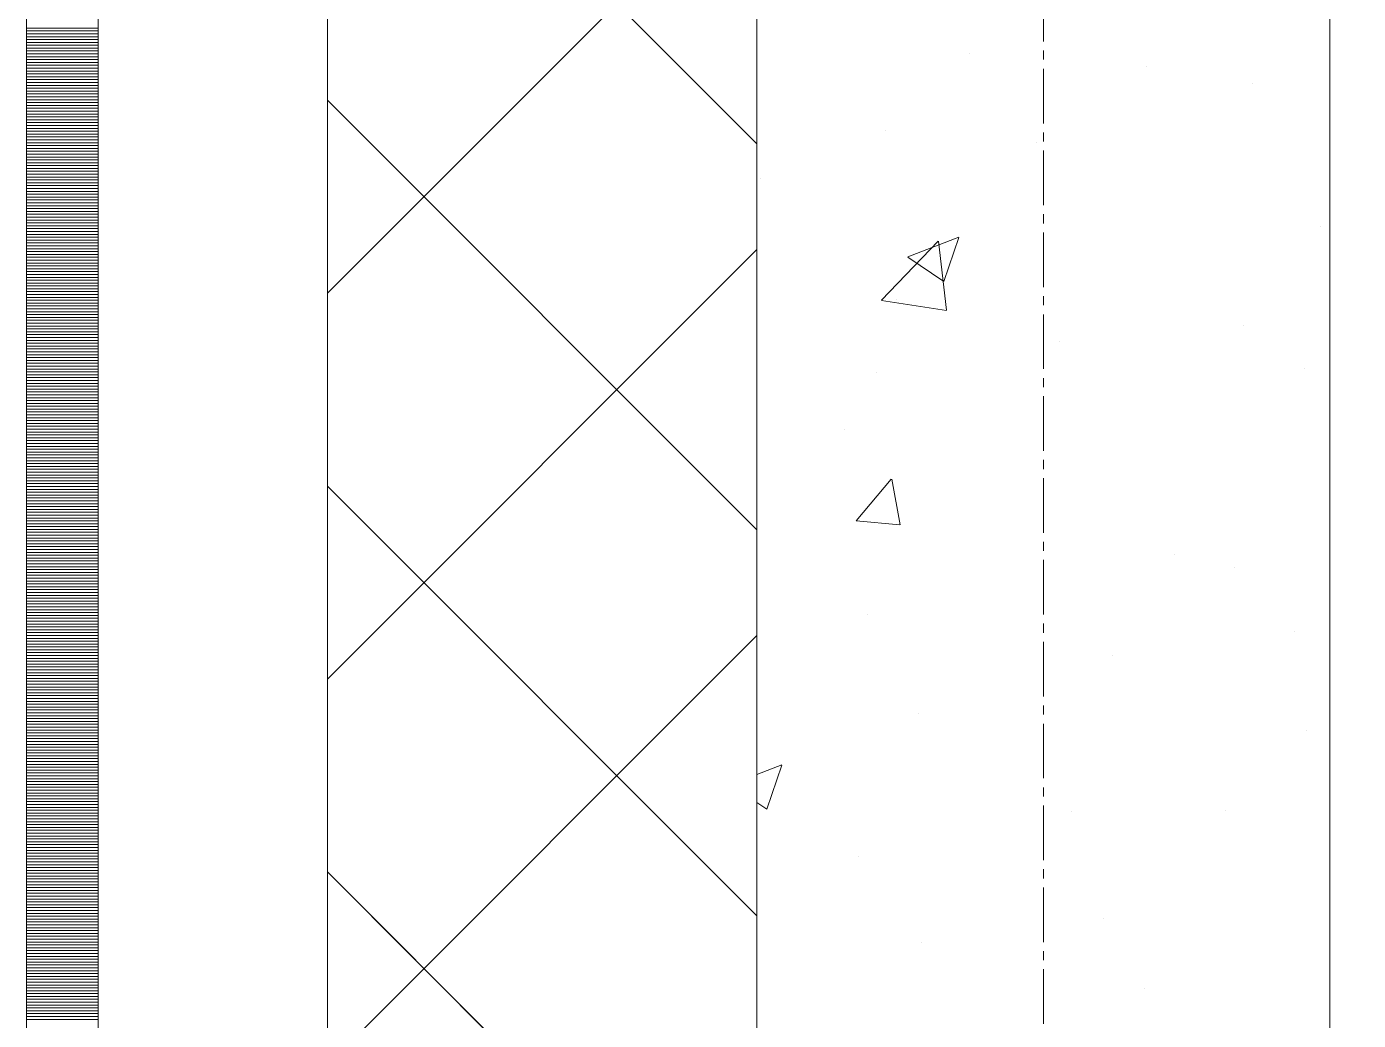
# Model space of a CAD drawing. Header units: millimetres. Extents: x 470010 to 1231400, y -134005 to 421770.
# Drawn here: x 672518.6 to 672983.6, y -51501.8 to -51155 of the extents above; entities that cross this region are included whole.
import ezdxf
from ezdxf.enums import TextEntityAlignment as Align

# ---------------------------------------------------------------- set-up
doc = ezdxf.new("R2010")
doc.units = ezdxf.units.MM
doc.linetypes.add('CENTER2', pattern=[28.575, 19.05, -3.175, 3.175, -3.175])
doc.linetypes.add('DASHED', pattern=[19.05, 12.7, -6.35])
doc.layers.get('Defpoints').update_dxf_attribs({"color": 140})
doc.layers.add('АР_Делит', color=120, linetype='Continuous', lineweight=0, plot=False)
for name, color, linetype, lineweight in [('АР_Стены ПЕНОблок', 52, 'Continuous', 20), ('АР_Тонкая', 254, 'Continuous', 5), ('АР_Утеплитель', 31, 'Continuous', 0), ('АР_Штриховка', 8, 'Continuous', 0)]:
    doc.layers.add(name, color=color, linetype=linetype, lineweight=lineweight)
doc.layers.add('РД_Оси_100', color=7, linetype='Continuous', lineweight=0, true_color=0x525252)
doc.styles.add('style1', font='ARIALN.TTF')

# ---------------------------------------------------------------- blocks, each defined once
blk = doc.blocks.new('СОШ_2200_АР_ОСИ_М100_28.05.24')
at = {"layer": 'АР_Делит', "color": 251, "linetype": 'DASHED', "true_color": 0x636466}
blk.add_lwpolyline([(114955, 135155), (114955, -355), (93595.036, -355), (93595.036, 13855), (94145, 13855), (94145, 68320), (66055, 68320), (66055, 13857.73), (83455, 13857.73), (83455, -355), (45245, -355), (45245, 13145), (44695, 13145), (44695, 26755), (45245, 26755), (45245, 68320), (20455, 68320), (20455, 26755), (27955, 26755), (27955, 13145), (-355, 13145), (-355, 100855)], dxfattribs=at)
at = {"layer": 'РД_Оси_100', "color": 251, "linetype": 'CENTER2', "true_color": 0x636466}
blk.add_line((0, -6155), (0, 139938.679), dxfattribs=at)
blk = doc.blocks.new('A$C9108343f')
at = {"layer": 'АР_Стены ПЕНОблок', "color": 18, "linetype": 'Continuous', "lineweight": 20, "true_color": 0x000000}
for p, q in [((7054.96, 97555), (7054.96, 21355)), ((7254.96, 21355), (7254.96, 97555))]:
    blk.add_line(p, q, dxfattribs=at)
at = {"layer": 'АР_Тонкая', "color": 18, "linetype": 'Continuous', "lineweight": 5, "true_color": 0x000000}
for p, q in [((6799.96, 97555), (6799.96, 21355)), ((6824.96, 97555), (6824.96, 21355)), ((6824.96, 21355), (6824.96, 97555)), ((6904.96, 21355), (6904.96, 97555))]:
    blk.add_line(p, q, dxfattribs=at)
at = {"layer": 'АР_Утеплитель', "color": 18, "linetype": 'Continuous', "lineweight": 0, "true_color": 0x000000}
for p, q in [((6904.96, 97555), (6904.96, 21355)), ((7054.96, 21355), (7054.96, 97555))]:
    blk.add_line(p, q, dxfattribs=at)
at = {"layer": 'АР_Штриховка', "color": 18, "linetype": 'Continuous', "lineweight": 0, "true_color": 0x000000}
for p, q in [((7054.96, 49170.32), (6904.96, 49320.32)), ((6904.96, 49118.18), (7054.96, 49268.18)), ((6799.96, 49210.75), (6824.96, 49210.75)), ((6799.96, 49209.75), (6824.96, 49209.75)), ((6799.96, 49208.75), (6824.96, 49208.75)), ((6799.96, 49207.75), (6824.96, 49207.75)), ((6799.96, 49206.75), (6824.96, 49206.75)), ((6799.96, 49205.75), (6824.96, 49205.75)), ((6799.96, 49204.75), (6824.96, 49204.75)), ((6799.96, 49203.75), (6824.96, 49203.75)), ((6799.96, 49202.75), (6824.96, 49202.75)), ((6799.96, 49201.75), (6824.96, 49201.75)), ((7129.26, 49201.97), (7129.26, 49201.97)), ((6799.96, 49200.75), (6824.96, 49200.75)), ((6799.96, 49199.75), (6824.96, 49199.75)), ((6799.96, 49198.75), (6824.96, 49198.75)), ((6799.96, 49197.75), (6824.96, 49197.75)), ((7190.9, 49197.21), (7190.9, 49197.21)), ((6799.96, 49196.75), (6824.96, 49196.75)), ((6799.96, 49195.75), (6824.96, 49195.75)), ((6799.96, 49194.75), (6824.96, 49194.75)), ((6799.96, 49193.75), (6824.96, 49193.75)), ((6799.96, 49192.75), (6824.96, 49192.75)), ((6799.96, 49191.75), (6824.96, 49191.75)), ((6799.96, 49190.75), (6824.96, 49190.75)), ((6799.96, 49189.75), (6824.96, 49189.75)), ((6799.96, 49188.75), (6824.96, 49188.75)), ((6799.96, 49187.75), (6824.96, 49187.75)), ((7227.97, 49191.43), (7227.97, 49191.43)), ((6799.96, 49186.75), (6824.96, 49186.75)), ((6799.96, 49185.75), (6824.96, 49185.75)), ((6799.96, 49184.75), (6824.96, 49184.75)), ((6799.96, 49183.75), (6824.96, 49183.75)), ((7054.96, 49035.62), (6904.96, 49185.62)), ((6799.96, 49182.75), (6824.96, 49182.75)), ((6799.96, 49181.75), (6824.96, 49181.75)), ((6799.96, 49180.75), (6824.96, 49180.75)), ((6799.96, 49179.75), (6824.96, 49179.75)), ((6799.96, 49178.75), (6824.96, 49178.75)), ((6799.96, 49177.75), (6824.96, 49177.75)), ((6799.96, 49176.75), (6824.96, 49176.75)), ((6799.96, 49175.75), (6824.96, 49175.75)), ((6799.96, 49174.75), (6824.96, 49174.75)), ((6799.96, 49173.75), (6824.96, 49173.75)), ((7099.68, 49175.17), (7099.68, 49175.17)), ((6799.96, 49172.75), (6824.96, 49172.75)), ((6799.96, 49171.75), (6824.96, 49171.75)), ((6799.96, 49170.75), (6824.96, 49170.75)), ((6799.96, 49169.75), (6824.96, 49169.75)), ((7152.45, 49170.85), (7152.45, 49170.85)), ((6799.96, 49168.75), (6824.96, 49168.75)), ((6799.96, 49167.75), (6824.96, 49167.75)), ((6799.96, 49166.75), (6824.96, 49166.75)), ((6799.96, 49165.75), (6824.96, 49165.75)), ((6799.96, 49164.75), (6824.96, 49164.75)), ((6799.96, 49163.75), (6824.96, 49163.75)), ((6799.96, 49162.75), (6824.96, 49162.75)), ((6799.96, 49161.75), (6824.96, 49161.75)), ((6799.96, 49160.75), (6824.96, 49160.75)), ((6799.96, 49159.75), (6824.96, 49159.75)), ((6799.96, 49158.75), (6824.96, 49158.75)), ((6799.96, 49157.75), (6824.96, 49157.75)), ((6799.96, 49156.75), (6824.96, 49156.75)), ((6799.96, 49155.75), (6824.96, 49155.75)), ((7056.25, 49158.18), (7056.25, 49158.18)), ((6799.96, 49154.75), (6824.96, 49154.75)), ((6799.96, 49153.75), (6824.96, 49153.75)), ((6799.96, 49152.75), (6824.96, 49152.75)), ((6799.96, 49151.75), (6824.96, 49151.75)), ((6799.96, 49150.75), (6824.96, 49150.75)), ((6799.96, 49149.75), (6824.96, 49149.75)), ((6799.96, 49148.75), (6824.96, 49148.75)), ((6799.96, 49147.75), (6824.96, 49147.75)), ((6799.96, 49146.75), (6824.96, 49146.75)), ((6799.96, 49145.75), (6824.96, 49145.75)), ((6799.96, 49144.75), (6824.96, 49144.75)), ((6799.96, 49143.75), (6824.96, 49143.75)), ((6799.96, 49142.75), (6824.96, 49142.75)), ((6799.96, 49141.75), (6824.96, 49141.75)), ((7251.76, 49141.44), (7251.76, 49141.44)), ((6799.96, 49140.75), (6824.96, 49140.75)), ((6799.96, 49139.75), (6824.96, 49139.75)), ((6799.96, 49138.75), (6824.96, 49138.75)), ((6799.96, 49137.75), (6824.96, 49137.75)), ((6799.96, 49136.75), (6824.96, 49136.75)), ((7098.46, 49115.79), (7118.24, 49136.41)), ((7107.67, 49130.93), (7125.45, 49137.76)), ((7121.11, 49112.29), (7118.3, 49136.41)), ((7120.25, 49122.27), (7125.4, 49137.62)), ((6799.96, 49135.75), (6824.96, 49135.75)), ((6799.96, 49134.75), (6824.96, 49134.75)), ((6799.96, 49133.75), (6824.96, 49133.75)), ((6799.96, 49132.75), (6824.96, 49132.75)), ((6799.96, 49131.75), (6824.96, 49131.75)), ((6904.96, 48983.48), (7054.96, 49133.48)), ((6799.96, 49130.75), (6824.96, 49130.75)), ((6799.96, 49129.75), (6824.96, 49129.75)), ((6799.96, 49128.75), (6824.96, 49128.75)), ((6799.96, 49127.75), (6824.96, 49127.75)), ((7107.6, 49130.79), (7120.24, 49122.27)), ((6799.96, 49126.75), (6824.96, 49126.75)), ((6799.96, 49125.75), (6824.96, 49125.75)), ((6799.96, 49124.75), (6824.96, 49124.75)), ((6799.96, 49123.75), (6824.96, 49123.75)), ((6799.96, 49122.75), (6824.96, 49122.75)), ((6799.96, 49121.75), (6824.96, 49121.75)), ((6799.96, 49120.75), (6824.96, 49120.75)), ((6799.96, 49119.75), (6824.96, 49119.75)), ((6799.96, 49118.75), (6824.96, 49118.75)), ((6799.96, 49117.75), (6824.96, 49117.75)), ((6799.96, 49116.75), (6824.96, 49116.75)), ((6799.96, 49115.75), (6824.96, 49115.75)), ((6799.96, 49114.75), (6824.96, 49114.75)), ((6799.96, 49113.75), (6824.96, 49113.75)), ((7098.5, 49115.7), (7121.09, 49112.2)), ((7103.63, 49116.02), (7103.63, 49116.02)), ((6799.96, 49112.75), (6824.96, 49112.75)), ((6799.96, 49111.75), (6824.96, 49111.75)), ((6799.96, 49110.75), (6824.96, 49110.75)), ((6799.96, 49109.75), (6824.96, 49109.75)), ((6799.96, 49108.75), (6824.96, 49108.75)), ((6799.96, 49107.75), (6824.96, 49107.75)), ((6799.96, 49106.75), (6824.96, 49106.75)), ((6799.96, 49105.75), (6824.96, 49105.75)), ((6799.96, 49104.75), (6824.96, 49104.75)), ((7224.88, 49106.88), (7224.88, 49106.88)), ((6799.96, 49103.75), (6824.96, 49103.75)), ((6799.96, 49102.75), (6824.96, 49102.75)), ((6799.96, 49101.75), (6824.96, 49101.75)), ((6799.96, 49100.75), (6824.96, 49100.75)), ((6799.96, 49099.75), (6824.96, 49099.75)), ((7160.76, 49101.25), (7160.76, 49101.25)), ((6799.96, 49098.75), (6824.96, 49098.75)), ((6799.96, 49097.75), (6824.96, 49097.75)), ((6799.96, 49096.75), (6824.96, 49096.75)), ((6799.96, 49095.75), (6824.96, 49095.75)), ((6799.96, 49094.75), (6824.96, 49094.75)), ((6799.96, 49093.75), (6824.96, 49093.75)), ((6799.96, 49092.75), (6824.96, 49092.75)), ((6799.96, 49091.75), (6824.96, 49091.75)), ((6799.96, 49090.75), (6824.96, 49090.75)), ((7096.59, 49090.62), (7096.59, 49090.62)), ((7246.04, 49091.78), (7246.04, 49091.78)), ((6799.96, 49089.75), (6824.96, 49089.75)), ((6799.96, 49088.75), (6824.96, 49088.75)), ((6799.96, 49087.75), (6824.96, 49087.75)), ((6799.96, 49086.75), (6824.96, 49086.75)), ((6799.96, 49085.75), (6824.96, 49085.75)), ((6799.96, 49084.75), (6824.96, 49084.75)), ((6799.96, 49083.75), (6824.96, 49083.75)), ((6799.96, 49082.75), (6824.96, 49082.75)), ((6799.96, 49081.75), (6824.96, 49081.75)), ((6799.96, 49080.75), (6824.96, 49080.75)), ((6799.96, 49079.75), (6824.96, 49079.75)), ((6799.96, 49078.75), (6824.96, 49078.75)), ((6799.96, 49077.75), (6824.96, 49077.75)), ((6799.96, 49076.75), (6824.96, 49076.75)), ((6799.96, 49075.75), (6824.96, 49075.75)), ((6799.96, 49074.75), (6824.96, 49074.75)), ((6799.96, 49073.75), (6824.96, 49073.75)), ((6799.96, 49072.75), (6824.96, 49072.75)), ((6799.96, 49071.75), (6824.96, 49071.75)), ((6799.96, 49070.75), (6824.96, 49070.75)), ((6799.96, 49069.75), (6824.96, 49069.75)), ((6799.96, 49068.75), (6824.96, 49068.75)), ((6799.96, 49067.75), (6824.96, 49067.75)), ((6799.96, 49066.75), (6824.96, 49066.75)), ((7085.63, 49070.67), (7085.63, 49070.67)), ((6799.96, 49065.75), (6824.96, 49065.75)), ((6799.96, 49064.75), (6824.96, 49064.75)), ((6799.96, 49063.75), (6824.96, 49063.75)), ((6799.96, 49062.75), (6824.96, 49062.75)), ((6799.96, 49061.75), (6824.96, 49061.75)), ((6799.96, 49060.75), (6824.96, 49060.75)), ((6799.96, 49059.75), (6824.96, 49059.75)), ((6799.96, 49058.75), (6824.96, 49058.75)), ((6799.96, 49057.75), (6824.96, 49057.75)), ((6799.96, 49056.75), (6824.96, 49056.75)), ((6799.96, 49055.75), (6824.96, 49055.75)), ((6799.96, 49054.75), (6824.96, 49054.75)), ((6799.96, 49053.75), (6824.96, 49053.75)), ((6799.96, 49052.75), (6824.96, 49052.75)), ((7089.62, 49038.72), (7101.86, 49053.31)), ((7104.99, 49037.42), (7102.05, 49053.34)), ((6799.96, 49051.75), (6824.96, 49051.75)), ((6799.96, 49050.75), (6824.96, 49050.75)), ((6799.96, 49049.75), (6824.96, 49049.75)), ((6799.96, 49048.75), (6824.96, 49048.75)), ((7054.96, 48900.91), (6904.96, 49050.91)), ((6799.96, 49047.75), (6824.96, 49047.75)), ((6799.96, 49046.75), (6824.96, 49046.75)), ((6799.96, 49045.75), (6824.96, 49045.75)), ((6799.96, 49044.75), (6824.96, 49044.75)), ((6799.96, 49043.75), (6824.96, 49043.75)), ((6799.96, 49042.75), (6824.96, 49042.75)), ((6799.96, 49041.75), (6824.96, 49041.75)), ((6799.96, 49040.75), (6824.96, 49040.75)), ((6799.96, 49039.75), (6824.96, 49039.75)), ((6799.96, 49038.75), (6824.96, 49038.75)), ((7089.62, 49038.71), (7104.8, 49037.38)), ((6799.96, 49037.75), (6824.96, 49037.75)), ((6799.96, 49036.75), (6824.96, 49036.75)), ((6799.96, 49035.75), (6824.96, 49035.75)), ((6799.96, 49034.75), (6824.96, 49034.75)), ((6799.96, 49033.75), (6824.96, 49033.75)), ((6799.96, 49032.75), (6824.96, 49032.75)), ((6799.96, 49031.75), (6824.96, 49031.75)), ((6799.96, 49030.75), (6824.96, 49030.75)), ((6799.96, 49029.75), (6824.96, 49029.75)), ((6799.96, 49028.75), (6824.96, 49028.75)), ((6799.96, 49027.75), (6824.96, 49027.75)), ((6799.96, 49026.75), (6824.96, 49026.75)), ((6799.96, 49025.75), (6824.96, 49025.75)), ((6799.96, 49024.75), (6824.96, 49024.75)), ((7200.63, 49027.13), (7200.63, 49027.13)), ((6799.96, 49023.75), (6824.96, 49023.75)), ((6799.96, 49022.75), (6824.96, 49022.75)), ((6799.96, 49021.75), (6824.96, 49021.75)), ((6799.96, 49020.75), (6824.96, 49020.75)), ((7221.8, 49022.32), (7221.8, 49022.32)), ((6799.96, 49019.75), (6824.96, 49019.75)), ((6799.96, 49018.75), (6824.96, 49018.75)), ((6799.96, 49017.75), (6824.96, 49017.75)), ((6799.96, 49016.75), (6824.96, 49016.75)), ((6799.96, 49015.75), (6824.96, 49015.75)), ((6799.96, 49014.75), (6824.96, 49014.75)), ((6799.96, 49013.75), (6824.96, 49013.75)), ((6799.96, 49012.75), (6824.96, 49012.75)), ((6799.96, 49011.75), (6824.96, 49011.75)), ((6799.96, 49010.75), (6824.96, 49010.75)), ((6799.96, 49009.75), (6824.96, 49009.75)), ((6799.96, 49008.75), (6824.96, 49008.75)), ((6799.96, 49007.75), (6824.96, 49007.75)), ((6799.96, 49006.75), (6824.96, 49006.75)), ((6799.96, 49005.75), (6824.96, 49005.75)), ((6799.96, 49004.75), (6824.96, 49004.75)), ((6799.96, 49003.75), (6824.96, 49003.75)), ((6799.96, 49002.75), (6824.96, 49002.75)), ((6799.96, 49001.75), (6824.96, 49001.75)), ((7093.5, 49006.06), (7093.5, 49006.06)), ((6799.96, 49000.75), (6824.96, 49000.75)), ((6799.96, 48999.75), (6824.96, 48999.75)), ((6799.96, 48998.75), (6824.96, 48998.75)), ((6799.96, 48997.75), (6824.96, 48997.75)), ((6904.96, 48848.78), (7054.96, 48998.78)), ((7242.81, 48999.97), (7242.81, 48999.97)), ((6799.96, 48996.75), (6824.96, 48996.75)), ((6799.96, 48995.75), (6824.96, 48995.75)), ((6799.96, 48994.75), (6824.96, 48994.75)), ((6799.96, 48993.75), (6824.96, 48993.75)), ((6799.96, 48992.75), (6824.96, 48992.75)), ((6799.96, 48991.75), (6824.96, 48991.75)), ((6799.96, 48990.75), (6824.96, 48990.75)), ((6799.96, 48989.75), (6824.96, 48989.75)), ((6799.96, 48988.75), (6824.96, 48988.75)), ((6799.96, 48987.75), (6824.96, 48987.75)), ((7179.22, 48991.6), (7179.22, 48991.6)), ((6799.96, 48986.75), (6824.96, 48986.75)), ((6799.96, 48985.75), (6824.96, 48985.75)), ((6799.96, 48984.75), (6824.96, 48984.75)), ((6799.96, 48983.75), (6824.96, 48983.75)), ((6799.96, 48982.75), (6824.96, 48982.75)), ((6799.96, 48981.75), (6824.96, 48981.75)), ((6799.96, 48980.75), (6824.96, 48980.75)), ((6799.96, 48979.75), (6824.96, 48979.75)), ((6799.96, 48978.75), (6824.96, 48978.75)), ((6799.96, 48977.75), (6824.96, 48977.75)), ((6799.96, 48976.75), (6824.96, 48976.75)), ((6799.96, 48975.75), (6824.96, 48975.75)), ((6799.96, 48974.75), (6824.96, 48974.75)), ((6799.96, 48973.75), (6824.96, 48973.75)), ((6799.96, 48972.75), (6824.96, 48972.75)), ((6799.96, 48971.75), (6824.96, 48971.75)), ((6799.96, 48970.75), (6824.96, 48970.75)), ((6799.96, 48969.75), (6824.96, 48969.75)), ((7111.3, 48971.46), (7111.3, 48971.46)), ((6799.96, 48968.75), (6824.96, 48968.75)), ((6799.96, 48967.75), (6824.96, 48967.75)), ((6799.96, 48966.75), (6824.96, 48966.75)), ((6799.96, 48965.75), (6824.96, 48965.75)), ((6799.96, 48964.75), (6824.96, 48964.75)), ((7246.89, 48965.73), (7246.89, 48965.73)), ((6799.96, 48963.75), (6824.96, 48963.75)), ((6799.96, 48962.75), (6824.96, 48962.75)), ((6799.96, 48961.75), (6824.96, 48961.75)), ((6799.96, 48960.75), (6824.96, 48960.75)), ((6799.96, 48959.75), (6824.96, 48959.75)), ((6799.96, 48958.75), (6824.96, 48958.75)), ((6799.96, 48957.75), (6824.96, 48957.75)), ((6799.96, 48956.75), (6824.96, 48956.75)), ((6799.96, 48955.75), (6824.96, 48955.75)), ((6799.96, 48954.75), (6824.96, 48954.75)), ((6799.96, 48953.75), (6824.96, 48953.75)), ((6799.96, 48952.75), (6824.96, 48952.75)), ((6799.96, 48951.75), (6824.96, 48951.75)), ((6799.96, 48950.75), (6824.96, 48950.75)), ((7054.96, 48950.23), (7063.65, 48953.57)), ((7058.45, 48938.08), (7063.6, 48953.43)), ((6799.96, 48949.75), (6824.96, 48949.75)), ((6799.96, 48948.75), (6824.96, 48948.75)), ((6799.96, 48947.75), (6824.96, 48947.75)), ((6799.96, 48946.75), (6824.96, 48946.75)), ((6799.96, 48945.75), (6824.96, 48945.75)), ((6799.96, 48944.75), (6824.96, 48944.75)), ((6799.96, 48943.75), (6824.96, 48943.75)), ((6799.96, 48942.75), (6824.96, 48942.75)), ((6799.96, 48941.75), (6824.96, 48941.75)), ((6799.96, 48940.75), (6824.96, 48940.75)), ((6799.96, 48939.75), (6824.96, 48939.75)), ((6799.96, 48938.75), (6824.96, 48938.75)), ((6799.96, 48937.75), (6824.96, 48937.75)), ((6799.96, 48936.75), (6824.96, 48936.75)), ((7054.96, 48940.43), (7058.44, 48938.08)), ((7164.85, 48937.34), (7164.85, 48937.34)), ((7218.71, 48937.77), (7218.71, 48937.77)), ((6799.96, 48935.75), (6824.96, 48935.75)), ((6799.96, 48934.75), (6824.96, 48934.75)), ((6799.96, 48933.75), (6824.96, 48933.75)), ((6799.96, 48932.75), (6824.96, 48932.75)), ((6799.96, 48931.75), (6824.96, 48931.75)), ((6799.96, 48930.75), (6824.96, 48930.75)), ((6799.96, 48929.75), (6824.96, 48929.75)), ((6799.96, 48928.75), (6824.96, 48928.75)), ((6799.96, 48927.75), (6824.96, 48927.75)), ((6799.96, 48926.75), (6824.96, 48926.75)), ((6799.96, 48925.75), (6824.96, 48925.75)), ((6799.96, 48924.75), (6824.96, 48924.75)), ((6799.96, 48923.75), (6824.96, 48923.75)), ((6799.96, 48922.75), (6824.96, 48922.75)), ((6799.96, 48921.75), (6824.96, 48921.75)), ((6799.96, 48920.75), (6824.96, 48920.75)), ((6799.96, 48919.75), (6824.96, 48919.75)), ((6799.96, 48918.75), (6824.96, 48918.75)), ((7090.41, 48921.51), (7090.41, 48921.51)), ((6799.96, 48917.75), (6824.96, 48917.75)), ((6799.96, 48916.75), (6824.96, 48916.75)), ((6799.96, 48915.75), (6824.96, 48915.75)), ((6799.96, 48914.75), (6824.96, 48914.75)), ((6799.96, 48913.75), (6824.96, 48913.75)), ((7054.96, 48766.21), (6904.96, 48916.21)), ((6799.96, 48912.75), (6824.96, 48912.75)), ((6799.96, 48911.75), (6824.96, 48911.75)), ((6799.96, 48910.75), (6824.96, 48910.75)), ((6799.96, 48909.75), (6824.96, 48909.75)), ((6799.96, 48908.75), (6824.96, 48908.75)), ((6799.96, 48907.75), (6824.96, 48907.75)), ((6799.96, 48906.75), (6824.96, 48906.75)), ((6799.96, 48905.75), (6824.96, 48905.75)), ((6799.96, 48904.75), (6824.96, 48904.75)), ((6799.96, 48903.75), (6824.96, 48903.75)), ((6799.96, 48902.75), (6824.96, 48902.75)), ((6799.96, 48901.75), (6824.96, 48901.75)), ((6799.96, 48900.75), (6824.96, 48900.75)), ((6799.96, 48899.75), (6824.96, 48899.75)), ((7175.99, 48899.79), (7175.99, 48899.79)), ((6799.96, 48898.75), (6824.96, 48898.75)), ((6799.96, 48897.75), (6824.96, 48897.75)), ((6799.96, 48896.75), (6824.96, 48896.75)), ((6799.96, 48895.75), (6824.96, 48895.75)), ((6799.96, 48894.75), (6824.96, 48894.75)), ((6799.96, 48893.75), (6824.96, 48893.75)), ((6799.96, 48892.75), (6824.96, 48892.75)), ((6799.96, 48891.75), (6824.96, 48891.75)), ((6799.96, 48890.75), (6824.96, 48890.75)), ((7112.4, 48891.42), (7112.4, 48891.42)), ((6799.96, 48889.75), (6824.96, 48889.75)), ((6799.96, 48888.75), (6824.96, 48888.75)), ((6799.96, 48887.75), (6824.96, 48887.75)), ((6799.96, 48886.75), (6824.96, 48886.75)), ((6799.96, 48885.75), (6824.96, 48885.75)), ((6799.96, 48884.75), (6824.96, 48884.75)), ((6799.96, 48883.75), (6824.96, 48883.75)), ((6799.96, 48882.75), (6824.96, 48882.75)), ((6799.96, 48881.75), (6824.96, 48881.75)), ((6799.96, 48880.75), (6824.96, 48880.75)), ((6799.96, 48879.75), (6824.96, 48879.75)), ((6799.96, 48878.75), (6824.96, 48878.75)), ((6799.96, 48877.75), (6824.96, 48877.75)), ((6799.96, 48876.75), (6824.96, 48876.75)), ((6799.96, 48875.75), (6824.96, 48875.75)), ((6799.96, 48874.75), (6824.96, 48874.75)), ((6799.96, 48873.75), (6824.96, 48873.75)), ((6799.96, 48872.75), (6824.96, 48872.75)), ((6799.96, 48871.75), (6824.96, 48871.75)), ((7190.15, 48875.58), (7190.15, 48875.58)), ((6799.96, 48870.75), (6824.96, 48870.75)), ((6799.96, 48869.75), (6824.96, 48869.75)), ((6799.96, 48868.75), (6824.96, 48868.75)), ((6799.96, 48867.75), (6824.96, 48867.75)), ((6799.96, 48866.75), (6824.96, 48866.75)), ((6799.96, 48865.75), (6824.96, 48865.75)), ((6799.96, 48864.75), (6824.96, 48864.75))]:
    blk.add_line(p, q, dxfattribs=at)
at = {"layer": 'РД_Оси_100'}
blk.add_blockref('СОШ_2200_АР_ОСИ_М100_28.05.24', (7154.96, 6755), dxfattribs=at)
at = {"layer": 'Defpoints', "color": 18, "true_color": 0x000000, "style": 'style1'}
for p in [(143949.34, 316089.12), (143974.98, 281639.5), (143890.4, 273244.71), (143839.99, 264276.81), (143967.75, 254892.38), (12251.96, 104178.14), (12382.58, 96023.14)]:
    blk.add_attdef('АР-ПОМЕЩЕНИЕ:НАИМЕНОВАНИЕ', text='', height=100, dxfattribs=at).set_placement(p, align=Align.MIDDLE)
at = {"layer": 'Defpoints', "color": 18, "true_color": 0x000000, "style": 'style1', "flags": 8}
for p in [(143951.3, 279099.09), (143848.34, 269251.11), (143875.33, 260094.25), (144049.74, 250824.7), (163419.28, 238153.36), (155897.46, 237965.97), (183037.2, 237965.97), (143342.94, 237876.19)]:
    blk.add_attdef('АР-ПОМЕЩЕНИЕ:НАИМЕНОВАНИЕ', text='', height=100, dxfattribs=at).set_placement(p, align=Align.MIDDLE)

msp = doc.modelspace()

# ---------------------------------------------------------------- linework, layer by layer
at = {"layer": 'АР_Стены ПЕНОблок', "color": 18, "linetype": 'Continuous', "lineweight": 20, "true_color": 0x000000}
for p, q in [((672773.57, -2811.242), (672773.57, -79011.242)), ((672973.57, -79011.242), (672973.57, -2811.242))]:
    msp.add_line(p, q, dxfattribs=at)
at = {"layer": 'АР_Тонкая', "color": 18, "linetype": 'Continuous', "lineweight": 5, "true_color": 0x000000}
for p, q in [((672518.57, -2811.242), (672518.57, -79011.242)), ((672543.57, -2811.242), (672543.57, -79011.242)), ((672543.57, -79011.242), (672543.57, -2811.242)), ((672623.57, -79011.242), (672623.57, -2811.242))]:
    msp.add_line(p, q, dxfattribs=at)
at = {"layer": 'АР_Утеплитель', "color": 18, "linetype": 'Continuous', "lineweight": 0, "true_color": 0x000000}
for p, q in [((672623.57, -2811.242), (672623.57, -79011.242)), ((672773.57, -79011.242), (672773.57, -2811.242))]:
    msp.add_line(p, q, dxfattribs=at)
at = {"layer": 'АР_Штриховка', "color": 18, "linetype": 'Continuous', "lineweight": 0, "true_color": 0x000000}
for p, q in [((672773.57, -51195.921), (672623.57, -51045.921)), ((672623.57, -51248.058), (672773.57, -51098.058)), ((672518.57, -51155.492), (672543.57, -51155.492)), ((672518.57, -51156.492), (672543.57, -51156.492)), ((672518.57, -51157.492), (672543.57, -51157.492)), ((672518.57, -51158.492), (672543.57, -51158.492)), ((672518.57, -51159.492), (672543.57, -51159.492)), ((672518.57, -51160.492), (672543.57, -51160.492)), ((672518.57, -51161.492), (672543.57, -51161.492)), ((672518.57, -51162.492), (672543.57, -51162.492)), ((672518.57, -51163.492), (672543.57, -51163.492)), ((672518.57, -51164.492), (672543.57, -51164.492)), ((672518.57, -51165.492), (672543.57, -51165.492)), ((672518.57, -51166.492), (672543.57, -51166.492)), ((672518.57, -51167.492), (672543.57, -51167.492)), ((672518.57, -51168.492), (672543.57, -51168.492)), ((672518.57, -51169.492), (672543.57, -51169.492)), ((672518.57, -51170.492), (672543.57, -51170.492)), ((672518.57, -51171.492), (672543.57, -51171.492)), ((672518.57, -51172.492), (672543.57, -51172.492)), ((672518.57, -51173.492), (672543.57, -51173.492)), ((672518.57, -51174.492), (672543.57, -51174.492)), ((672518.57, -51175.492), (672543.57, -51175.492)), ((672518.57, -51176.492), (672543.57, -51176.492)), ((672518.57, -51177.492), (672543.57, -51177.492)), ((672518.57, -51178.492), (672543.57, -51178.492)), ((672518.57, -51179.492), (672543.57, -51179.492)), ((672518.57, -51180.492), (672543.57, -51180.492)), ((672518.57, -51181.492), (672543.57, -51181.492)), ((672773.57, -51330.625), (672623.57, -51180.625)), ((672518.57, -51182.492), (672543.57, -51182.492)), ((672518.57, -51183.492), (672543.57, -51183.492)), ((672518.57, -51184.492), (672543.57, -51184.492)), ((672518.57, -51185.492), (672543.57, -51185.492)), ((672518.57, -51186.492), (672543.57, -51186.492)), ((672518.57, -51187.492), (672543.57, -51187.492)), ((672518.57, -51188.492), (672543.57, -51188.492)), ((672518.57, -51189.492), (672543.57, -51189.492)), ((672518.57, -51190.492), (672543.57, -51190.492)), ((672518.57, -51191.492), (672543.57, -51191.492)), ((672518.57, -51192.492), (672543.57, -51192.492)), ((672518.57, -51193.492), (672543.57, -51193.492)), ((672518.57, -51194.492), (672543.57, -51194.492)), ((672518.57, -51195.492), (672543.57, -51195.492)), ((672518.57, -51196.492), (672543.57, -51196.492)), ((672518.57, -51197.492), (672543.57, -51197.492)), ((672518.57, -51198.492), (672543.57, -51198.492)), ((672518.57, -51199.492), (672543.57, -51199.492)), ((672518.57, -51200.492), (672543.57, -51200.492)), ((672518.57, -51201.492), (672543.57, -51201.492)), ((672518.57, -51202.492), (672543.57, -51202.492)), ((672518.57, -51203.492), (672543.57, -51203.492)), ((672518.57, -51204.492), (672543.57, -51204.492)), ((672518.57, -51205.492), (672543.57, -51205.492)), ((672518.57, -51206.492), (672543.57, -51206.492)), ((672518.57, -51207.492), (672543.57, -51207.492)), ((672518.57, -51208.492), (672543.57, -51208.492)), ((672518.57, -51209.492), (672543.57, -51209.492)), ((672518.57, -51210.492), (672543.57, -51210.492)), ((672518.57, -51211.492), (672543.57, -51211.492)), ((672518.57, -51212.492), (672543.57, -51212.492)), ((672518.57, -51213.492), (672543.57, -51213.492)), ((672518.57, -51214.492), (672543.57, -51214.492)), ((672518.57, -51215.492), (672543.57, -51215.492)), ((672518.57, -51216.492), (672543.57, -51216.492)), ((672518.57, -51217.492), (672543.57, -51217.492)), ((672518.57, -51218.492), (672543.57, -51218.492)), ((672518.57, -51219.492), (672543.57, -51219.492)), ((672518.57, -51220.492), (672543.57, -51220.492)), ((672518.57, -51221.492), (672543.57, -51221.492)), ((672518.57, -51222.492), (672543.57, -51222.492)), ((672518.57, -51223.492), (672543.57, -51223.492)), ((672518.57, -51224.492), (672543.57, -51224.492)), ((672518.57, -51225.492), (672543.57, -51225.492)), ((672518.57, -51226.492), (672543.57, -51226.492)), ((672518.57, -51227.492), (672543.57, -51227.492)), ((672518.57, -51228.492), (672543.57, -51228.492)), ((672826.278, -51235.313), (672844.062, -51228.486)), ((672838.863, -51243.976), (672844.013, -51228.627)), ((672518.57, -51229.492), (672543.57, -51229.492)), ((672518.57, -51230.492), (672543.57, -51230.492)), ((672518.57, -51231.492), (672543.57, -51231.492)), ((672518.57, -51232.492), (672543.57, -51232.492)), ((672623.57, -51382.762), (672773.57, -51232.762)), ((672817.073, -51250.453), (672836.857, -51229.834)), ((672839.72, -51253.95), (672836.913, -51229.827)), ((672518.57, -51233.492), (672543.57, -51233.492)), ((672518.57, -51234.492), (672543.57, -51234.492)), ((672518.57, -51235.492), (672543.57, -51235.492)), ((672518.57, -51236.492), (672543.57, -51236.492)), ((672518.57, -51237.492), (672543.57, -51237.492)), ((672826.216, -51235.45), (672838.85, -51243.972)), ((672518.57, -51238.492), (672543.57, -51238.492)), ((672518.57, -51239.492), (672543.57, -51239.492)), ((672518.57, -51240.492), (672543.57, -51240.492)), ((672518.57, -51241.492), (672543.57, -51241.492)), ((672518.57, -51242.492), (672543.57, -51242.492)), ((672518.57, -51243.492), (672543.57, -51243.492)), ((672518.57, -51244.492), (672543.57, -51244.492)), ((672518.57, -51245.492), (672543.57, -51245.492)), ((672518.57, -51246.492), (672543.57, -51246.492)), ((672518.57, -51247.492), (672543.57, -51247.492)), ((672518.57, -51248.492), (672543.57, -51248.492)), ((672518.57, -51249.492), (672543.57, -51249.492)), ((672518.57, -51250.492), (672543.57, -51250.492)), ((672518.57, -51251.492), (672543.57, -51251.492)), ((672817.115, -51250.541), (672839.705, -51254.044)), ((672518.57, -51252.492), (672543.57, -51252.492)), ((672518.57, -51253.492), (672543.57, -51253.492)), ((672518.57, -51254.492), (672543.57, -51254.492)), ((672518.57, -51255.492), (672543.57, -51255.492)), ((672518.57, -51256.492), (672543.57, -51256.492)), ((672518.57, -51257.492), (672543.57, -51257.492)), ((672518.57, -51258.492), (672543.57, -51258.492)), ((672518.57, -51259.492), (672543.57, -51259.492)), ((672518.57, -51260.492), (672543.57, -51260.492)), ((672518.57, -51261.492), (672543.57, -51261.492)), ((672518.57, -51262.492), (672543.57, -51262.492)), ((672518.57, -51263.492), (672543.57, -51263.492)), ((672518.57, -51264.492), (672543.57, -51264.492)), ((672518.57, -51265.492), (672543.57, -51265.492)), ((672518.57, -51266.492), (672543.57, -51266.492)), ((672518.57, -51267.492), (672543.57, -51267.492)), ((672518.57, -51268.492), (672543.57, -51268.492)), ((672518.57, -51269.492), (672543.57, -51269.492)), ((672518.57, -51270.492), (672543.57, -51270.492)), ((672518.57, -51271.492), (672543.57, -51271.492)), ((672518.57, -51272.492), (672543.57, -51272.492)), ((672518.57, -51273.492), (672543.57, -51273.492)), ((672518.57, -51274.492), (672543.57, -51274.492)), ((672518.57, -51275.492), (672543.57, -51275.492)), ((672518.57, -51276.492), (672543.57, -51276.492)), ((672518.57, -51277.492), (672543.57, -51277.492)), ((672518.57, -51278.492), (672543.57, -51278.492)), ((672518.57, -51279.492), (672543.57, -51279.492)), ((672518.57, -51280.492), (672543.57, -51280.492)), ((672518.57, -51281.492), (672543.57, -51281.492)), ((672518.57, -51282.492), (672543.57, -51282.492)), ((672518.57, -51283.492), (672543.57, -51283.492)), ((672518.57, -51284.492), (672543.57, -51284.492)), ((672518.57, -51285.492), (672543.57, -51285.492)), ((672518.57, -51286.492), (672543.57, -51286.492)), ((672518.57, -51287.492), (672543.57, -51287.492)), ((672518.57, -51288.492), (672543.57, -51288.492)), ((672518.57, -51289.492), (672543.57, -51289.492)), ((672518.57, -51290.492), (672543.57, -51290.492)), ((672518.57, -51291.492), (672543.57, -51291.492)), ((672518.57, -51292.492), (672543.57, -51292.492)), ((672518.57, -51293.492), (672543.57, -51293.492)), ((672518.57, -51294.492), (672543.57, -51294.492)), ((672518.57, -51295.492), (672543.57, -51295.492)), ((672518.57, -51296.492), (672543.57, -51296.492)), ((672518.57, -51297.492), (672543.57, -51297.492)), ((672518.57, -51298.492), (672543.57, -51298.492)), ((672518.57, -51299.492), (672543.57, -51299.492)), ((672518.57, -51300.492), (672543.57, -51300.492)), ((672518.57, -51301.492), (672543.57, -51301.492)), ((672518.57, -51302.492), (672543.57, -51302.492)), ((672518.57, -51303.492), (672543.57, -51303.492)), ((672518.57, -51304.492), (672543.57, -51304.492)), ((672518.57, -51305.492), (672543.57, -51305.492)), ((672518.57, -51306.492), (672543.57, -51306.492)), ((672518.57, -51307.492), (672543.57, -51307.492)), ((672518.57, -51308.492), (672543.57, -51308.492)), ((672518.57, -51309.492), (672543.57, -51309.492)), ((672518.57, -51310.492), (672543.57, -51310.492)), ((672518.57, -51311.492), (672543.57, -51311.492)), ((672518.57, -51312.492), (672543.57, -51312.492)), ((672518.57, -51313.492), (672543.57, -51313.492)), ((672518.57, -51314.492), (672543.57, -51314.492)), ((672518.57, -51315.492), (672543.57, -51315.492)), ((672518.57, -51316.492), (672543.57, -51316.492)), ((672773.57, -51465.329), (672623.57, -51315.329)), ((672808.228, -51327.525), (672820.473, -51312.931)), ((672823.602, -51328.822), (672820.665, -51312.9)), ((672518.57, -51317.492), (672543.57, -51317.492)), ((672518.57, -51318.492), (672543.57, -51318.492)), ((672518.57, -51319.492), (672543.57, -51319.492)), ((672518.57, -51320.492), (672543.57, -51320.492)), ((672518.57, -51321.492), (672543.57, -51321.492)), ((672518.57, -51322.492), (672543.57, -51322.492)), ((672518.57, -51323.492), (672543.57, -51323.492)), ((672518.57, -51324.492), (672543.57, -51324.492)), ((672518.57, -51325.492), (672543.57, -51325.492)), ((672518.57, -51326.492), (672543.57, -51326.492)), ((672518.57, -51327.492), (672543.57, -51327.492)), ((672518.57, -51328.492), (672543.57, -51328.492)), ((672518.57, -51329.492), (672543.57, -51329.492)), ((672518.57, -51330.492), (672543.57, -51330.492)), ((672808.227, -51327.529), (672823.409, -51328.857)), ((672518.57, -51331.492), (672543.57, -51331.492)), ((672518.57, -51332.492), (672543.57, -51332.492)), ((672518.57, -51333.492), (672543.57, -51333.492)), ((672518.57, -51334.492), (672543.57, -51334.492)), ((672518.57, -51335.492), (672543.57, -51335.492)), ((672518.57, -51336.492), (672543.57, -51336.492)), ((672518.57, -51337.492), (672543.57, -51337.492)), ((672518.57, -51338.492), (672543.57, -51338.492)), ((672518.57, -51339.492), (672543.57, -51339.492)), ((672518.57, -51340.492), (672543.57, -51340.492)), ((672518.57, -51341.492), (672543.57, -51341.492)), ((672518.57, -51342.492), (672543.57, -51342.492)), ((672518.57, -51343.492), (672543.57, -51343.492)), ((672518.57, -51344.492), (672543.57, -51344.492)), ((672518.57, -51345.492), (672543.57, -51345.492)), ((672518.57, -51346.492), (672543.57, -51346.492)), ((672518.57, -51347.492), (672543.57, -51347.492)), ((672518.57, -51348.492), (672543.57, -51348.492)), ((672518.57, -51349.492), (672543.57, -51349.492)), ((672518.57, -51350.492), (672543.57, -51350.492)), ((672518.57, -51351.492), (672543.57, -51351.492)), ((672518.57, -51352.492), (672543.57, -51352.492)), ((672518.57, -51353.492), (672543.57, -51353.492)), ((672518.57, -51354.492), (672543.57, -51354.492)), ((672518.57, -51355.492), (672543.57, -51355.492)), ((672518.57, -51356.492), (672543.57, -51356.492)), ((672518.57, -51357.492), (672543.57, -51357.492)), ((672518.57, -51358.492), (672543.57, -51358.492)), ((672518.57, -51359.492), (672543.57, -51359.492)), ((672518.57, -51360.492), (672543.57, -51360.492)), ((672518.57, -51361.492), (672543.57, -51361.492)), ((672518.57, -51362.492), (672543.57, -51362.492)), ((672518.57, -51363.492), (672543.57, -51363.492)), ((672518.57, -51364.492), (672543.57, -51364.492)), ((672518.57, -51365.492), (672543.57, -51365.492)), ((672518.57, -51366.492), (672543.57, -51366.492)), ((672518.57, -51367.492), (672543.57, -51367.492)), ((672623.57, -51517.466), (672773.57, -51367.466)), ((672518.57, -51368.492), (672543.57, -51368.492)), ((672518.57, -51369.492), (672543.57, -51369.492)), ((672518.57, -51370.492), (672543.57, -51370.492)), ((672518.57, -51371.492), (672543.57, -51371.492)), ((672518.57, -51372.492), (672543.57, -51372.492)), ((672518.57, -51373.492), (672543.57, -51373.492)), ((672518.57, -51374.492), (672543.57, -51374.492)), ((672518.57, -51375.492), (672543.57, -51375.492)), ((672518.57, -51376.492), (672543.57, -51376.492)), ((672518.57, -51377.492), (672543.57, -51377.492)), ((672518.57, -51378.492), (672543.57, -51378.492)), ((672518.57, -51379.492), (672543.57, -51379.492)), ((672518.57, -51380.492), (672543.57, -51380.492)), ((672518.57, -51381.492), (672543.57, -51381.492)), ((672518.57, -51382.492), (672543.57, -51382.492)), ((672518.57, -51383.492), (672543.57, -51383.492)), ((672518.57, -51384.492), (672543.57, -51384.492)), ((672518.57, -51385.492), (672543.57, -51385.492)), ((672518.57, -51386.492), (672543.57, -51386.492)), ((672518.57, -51387.492), (672543.57, -51387.492)), ((672518.57, -51388.492), (672543.57, -51388.492)), ((672518.57, -51389.492), (672543.57, -51389.492)), ((672518.57, -51390.492), (672543.57, -51390.492)), ((672518.57, -51391.492), (672543.57, -51391.492)), ((672518.57, -51392.492), (672543.57, -51392.492)), ((672518.57, -51393.492), (672543.57, -51393.492)), ((672518.57, -51394.492), (672543.57, -51394.492)), ((672518.57, -51395.492), (672543.57, -51395.492)), ((672518.57, -51396.492), (672543.57, -51396.492)), ((672518.57, -51397.492), (672543.57, -51397.492)), ((672518.57, -51398.492), (672543.57, -51398.492)), ((672518.57, -51399.492), (672543.57, -51399.492)), ((672518.57, -51400.492), (672543.57, -51400.492)), ((672518.57, -51401.492), (672543.57, -51401.492)), ((672518.57, -51402.492), (672543.57, -51402.492)), ((672518.57, -51403.492), (672543.57, -51403.492)), ((672518.57, -51404.492), (672543.57, -51404.492)), ((672518.57, -51405.492), (672543.57, -51405.492)), ((672518.57, -51406.492), (672543.57, -51406.492)), ((672518.57, -51407.492), (672543.57, -51407.492)), ((672518.57, -51408.492), (672543.57, -51408.492)), ((672518.57, -51409.492), (672543.57, -51409.492)), ((672518.57, -51410.492), (672543.57, -51410.492)), ((672518.57, -51411.492), (672543.57, -51411.492)), ((672518.57, -51412.492), (672543.57, -51412.492)), ((672518.57, -51413.492), (672543.57, -51413.492)), ((672518.57, -51414.492), (672543.57, -51414.492)), ((672773.57, -51416.01), (672782.26, -51412.674)), ((672777.061, -51428.164), (672782.211, -51412.815)), ((672518.57, -51415.492), (672543.57, -51415.492)), ((672518.57, -51416.492), (672543.57, -51416.492)), ((672518.57, -51417.492), (672543.57, -51417.492)), ((672518.57, -51418.492), (672543.57, -51418.492)), ((672518.57, -51419.492), (672543.57, -51419.492)), ((672518.57, -51420.492), (672543.57, -51420.492)), ((672518.57, -51421.492), (672543.57, -51421.492)), ((672518.57, -51422.492), (672543.57, -51422.492)), ((672518.57, -51423.492), (672543.57, -51423.492)), ((672518.57, -51424.492), (672543.57, -51424.492)), ((672518.57, -51425.492), (672543.57, -51425.492)), ((672518.57, -51426.492), (672543.57, -51426.492)), ((672518.57, -51427.492), (672543.57, -51427.492)), ((672518.57, -51428.492), (672543.57, -51428.492)), ((672773.57, -51425.814), (672777.048, -51428.16)), ((672518.57, -51429.492), (672543.57, -51429.492)), ((672518.57, -51430.492), (672543.57, -51430.492)), ((672518.57, -51431.492), (672543.57, -51431.492)), ((672518.57, -51432.492), (672543.57, -51432.492)), ((672518.57, -51433.492), (672543.57, -51433.492)), ((672518.57, -51434.492), (672543.57, -51434.492)), ((672518.57, -51435.492), (672543.57, -51435.492)), ((672518.57, -51436.492), (672543.57, -51436.492)), ((672518.57, -51437.492), (672543.57, -51437.492)), ((672518.57, -51438.492), (672543.57, -51438.492)), ((672518.57, -51439.492), (672543.57, -51439.492)), ((672518.57, -51440.492), (672543.57, -51440.492)), ((672518.57, -51441.492), (672543.57, -51441.492)), ((672518.57, -51442.492), (672543.57, -51442.492)), ((672518.57, -51443.492), (672543.57, -51443.492)), ((672518.57, -51444.492), (672543.57, -51444.492)), ((672518.57, -51445.492), (672543.57, -51445.492)), ((672518.57, -51446.492), (672543.57, -51446.492)), ((672518.57, -51447.492), (672543.57, -51447.492)), ((672518.57, -51448.492), (672543.57, -51448.492)), ((672518.57, -51449.492), (672543.57, -51449.492)), ((672518.57, -51450.492), (672543.57, -51450.492)), ((672518.57, -51451.492), (672543.57, -51451.492)), ((672773.57, -51600.032), (672623.57, -51450.032)), ((672518.57, -51452.492), (672543.57, -51452.492)), ((672518.57, -51453.492), (672543.57, -51453.492)), ((672518.57, -51454.492), (672543.57, -51454.492)), ((672518.57, -51455.492), (672543.57, -51455.492)), ((672518.57, -51456.492), (672543.57, -51456.492)), ((672518.57, -51457.492), (672543.57, -51457.492)), ((672518.57, -51458.492), (672543.57, -51458.492)), ((672518.57, -51459.492), (672543.57, -51459.492)), ((672518.57, -51460.492), (672543.57, -51460.492)), ((672518.57, -51461.492), (672543.57, -51461.492)), ((672518.57, -51462.492), (672543.57, -51462.492)), ((672518.57, -51463.492), (672543.57, -51463.492)), ((672518.57, -51464.492), (672543.57, -51464.492)), ((672518.57, -51465.492), (672543.57, -51465.492)), ((672518.57, -51466.492), (672543.57, -51466.492)), ((672518.57, -51467.492), (672543.57, -51467.492)), ((672518.57, -51468.492), (672543.57, -51468.492)), ((672518.57, -51469.492), (672543.57, -51469.492)), ((672518.57, -51470.492), (672543.57, -51470.492)), ((672518.57, -51471.492), (672543.57, -51471.492)), ((672518.57, -51472.492), (672543.57, -51472.492)), ((672518.57, -51473.492), (672543.57, -51473.492)), ((672518.57, -51474.492), (672543.57, -51474.492)), ((672518.57, -51475.492), (672543.57, -51475.492)), ((672518.57, -51476.492), (672543.57, -51476.492)), ((672518.57, -51477.492), (672543.57, -51477.492)), ((672518.57, -51478.492), (672543.57, -51478.492)), ((672518.57, -51479.492), (672543.57, -51479.492)), ((672518.57, -51480.492), (672543.57, -51480.492)), ((672518.57, -51481.492), (672543.57, -51481.492)), ((672518.57, -51482.492), (672543.57, -51482.492)), ((672518.57, -51483.492), (672543.57, -51483.492)), ((672518.57, -51484.492), (672543.57, -51484.492)), ((672518.57, -51485.492), (672543.57, -51485.492)), ((672518.57, -51486.492), (672543.57, -51486.492)), ((672518.57, -51487.492), (672543.57, -51487.492)), ((672518.57, -51488.492), (672543.57, -51488.492)), ((672518.57, -51489.492), (672543.57, -51489.492)), ((672518.57, -51490.492), (672543.57, -51490.492)), ((672518.57, -51491.492), (672543.57, -51491.492)), ((672518.57, -51492.492), (672543.57, -51492.492)), ((672518.57, -51493.492), (672543.57, -51493.492)), ((672518.57, -51494.492), (672543.57, -51494.492)), ((672518.57, -51495.492), (672543.57, -51495.492)), ((672518.57, -51496.492), (672543.57, -51496.492)), ((672518.57, -51497.492), (672543.57, -51497.492)), ((672518.57, -51498.492), (672543.57, -51498.492)), ((672518.57, -51499.492), (672543.57, -51499.492)), ((672518.57, -51500.492), (672543.57, -51500.492)), ((672518.57, -51501.492), (672543.57, -51501.492))]:
    msp.add_line(p, q, dxfattribs=at)

# ---------------------------------------------------------------- block references
msp.add_blockref('A$C9108343f', (665718.612, -100366.242))
at = {"layer": 'РД_Оси_100'}
msp.add_blockref('СОШ_2200_АР_ОСИ_М100_28.05.24', (672873.57, -93611.242), dxfattribs=at)

doc.saveas('drawing.dxf')
